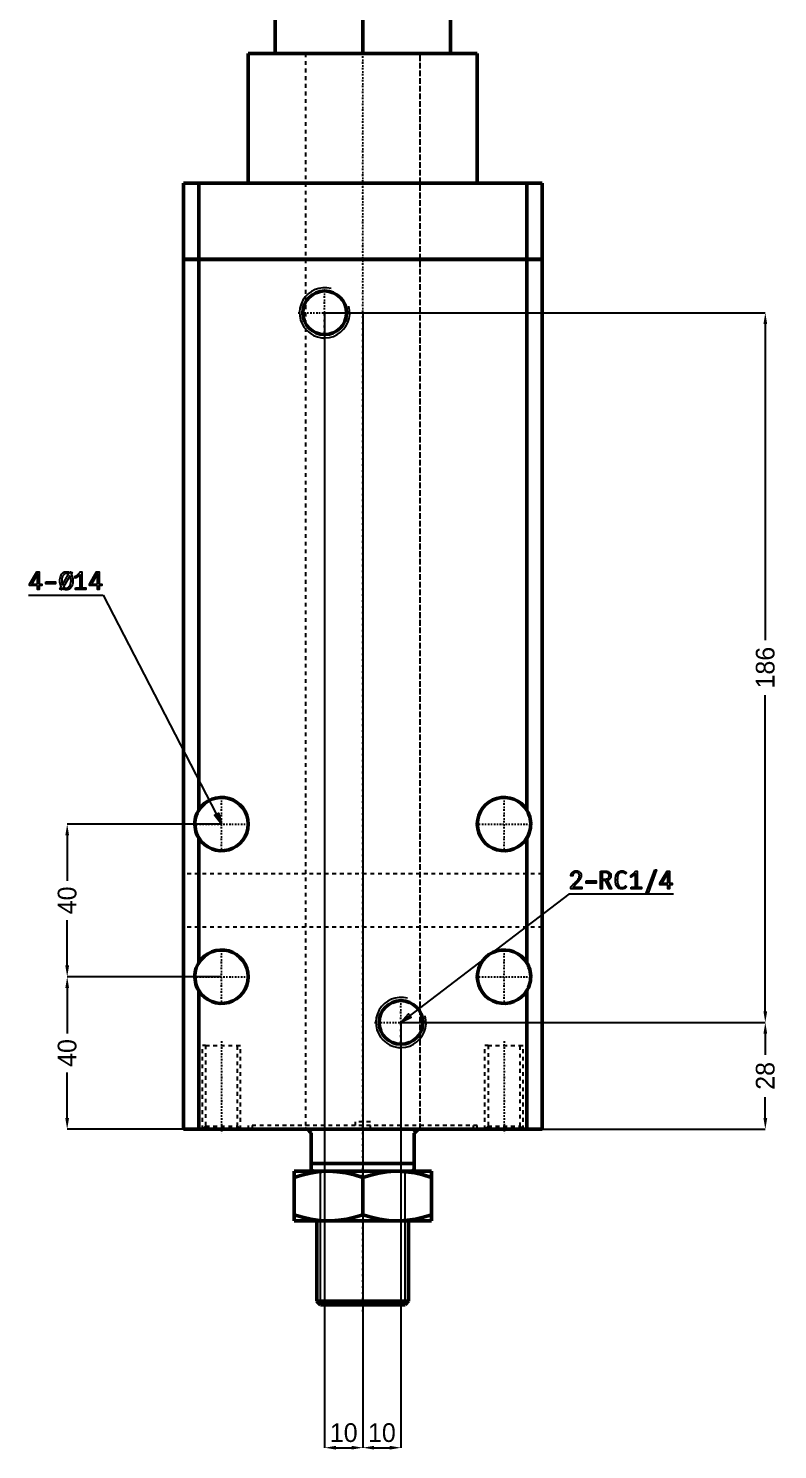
# Model space of a CAD drawing. Header units: millimetres. Extents: x -88 to 631, y -603 to 65.
# Drawn here: x -88.1 to 108.2, y -603.4 to -230.9 of the extents above; entities that cross this region are included whole.
import ezdxf

# ---------------------------------------------------------------- set-up
doc = ezdxf.new("R2010")
doc.units = ezdxf.units.MM
doc.linetypes.add('Center', pattern=[1.5, 0.45, -0.5, 0.05, -0.5])
doc.linetypes.add('Dashed', pattern=[2, 1, -1])
for name, color, linetype, lineweight in [('2d ConnectionPoints', 7, 'Continuous', 50), ('AM_0', 7, 'Continuous', 50), ('AM_5', 3, 'Continuous', 25), ('AM_7', 7, 'Center', 25), ('AM_9', 6, 'Dashed', 25)]:
    doc.layers.add(name, color=color, linetype=linetype, lineweight=lineweight)
doc.dimstyles.new('ISO-25', dxfattribs={"dimtxt": 2.5, "dimasz": 2.5, "dimexe": 1.25, "dimexo": 0.625, "dimtad": 1, "dimtxsty": 'Standard', "dimcen": 2.5, "dimadec": 0, "dimazin": 0, "dimtfac": 1, "dimtmove": 0, "dimatfit": 3, "dimfxl": 0, "dimarcsym": 0})

# ---------------------------------------------------------------- blocks, each defined once
blk = doc.blocks.new('1_JELS_A_70_EX_LA_50_150__L1rod_0_in_JELS_A_70_EX_LA_50_150__L1_4')
at = {"layer": 'AM_0'}
for p, q in [((-7, 413), (7, 413)), ((-7, 413), (-7, 409)), ((7, 409), (7, 413)), ((-8, 409), (8, 409)), ((-8, 409), (-8, 401)), ((8, 401), (8, 409)), ((-9, 401), (9, 401)), ((-9, 401), (-9, 358.5)), ((9, 358.5), (9, 401)), ((-10, 358.5), (10, 358.5)), ((-10, 358.5), (-10, 357.5)), ((10, 357.5), (10, 358.5)), ((-10.97, 356), (-12.7, 353)), ((-10.97, 356), (10.97, 356)), ((-10.5, 357.5), (10.5, 357.5)), ((-10.5, 357.5), (-10.5, 356)), ((10.5, 356), (10.5, 357.5)), ((12.7, 353), (10.97, 356)), ((23, 353), (-23, 353)), ((-23, 353), (-23, 347)), ((0, 353), (0, 282)), ((23, 353), (23, 347)), ((23, 347), (-23, 347)), ((-22, 347), (-22, 293.5)), ((22, 347), (22, 293.5)), ((23, 293.5), (-23, 293.5)), ((-23, 293.5), (-23, 282)), ((23, 293.5), (23, 282)), ((14.5, 0), (13.5, -1)), ((-13.5, -1), (-14.5, 0)), ((-13.5, -10.5), (-13.5, -1)), ((13.5, -1), (13.5, -10.5)), ((-18, -11), (18, -11)), ((-18, -24), (-18, -11)), ((-13.5, -9), (13.5, -9)), ((-13.5, -10.5), (-13, -11)), ((13, -11), (13.5, -10.5)), ((18, -11), (18, -24)), ((0, -22.39), (0, -12.61)), ((-18, -24), (18, -24)), ((-12, -24), (-12, -45.08)), ((12, -45.08), (12, -24)), ((-12, -45.08), (-11.08, -46)), ((-12, -45.08), (12, -45.08)), ((-11.08, -46), (11.08, -46)), ((11.08, -46), (12, -45.08))]:
    blk.add_line(p, q, dxfattribs=at)
for points in [[(-9, -11), (-9.64, -11.01), (-11.74, -11.16), (-13.83, -11.49), (-15.93, -11.98), (-18, -12.61)], [(0, -12.61), (-2.19, -11.95), (-4.41, -11.44), (-6.7, -11.11), (-9, -11)], [(9, -11), (8.36, -11.01), (6.26, -11.16), (4.17, -11.49), (2.07, -11.98), (0, -12.61)], [(18, -12.61), (15.81, -11.95), (13.59, -11.44), (11.3, -11.11), (9, -11)], [(-18, -22.39), (-15.81, -23.05), (-13.59, -23.56), (-11.3, -23.89), (-9, -24)], [(-9, -24), (-8.36, -23.99), (-6.26, -23.84), (-4.17, -23.51), (-2.07, -23.02), (0, -22.39)], [(0, -22.39), (2.19, -23.05), (4.41, -23.56), (6.7, -23.89), (9, -24)], [(9, -24), (9.64, -23.99), (11.74, -23.84), (13.83, -23.51), (15.93, -23.02), (18, -22.39)]]:
    blk.add_lwpolyline(points, dxfattribs=at)
at = {"layer": 'AM_5'}
for p, q in [((-12, -11), (-11.08, -11)), ((-11.08, -46), (-11.08, -11)), ((11.08, -46), (11.08, -11)), ((12, -11), (11.08, -11))]:
    blk.add_line(p, q, dxfattribs=at)
at = {"layer": 'AM_7'}
for p, q in [((0, 350), (0, 416)), ((0, -47.75), (0, 296.65))]:
    blk.add_line(p, q, dxfattribs=at)
at = {"layer": 'AM_9'}
for p, q in [((-15, 282), (-15, 0.5)), ((15, 0.5), (15, 282)), ((-14.5, 0), (-15, 0.5)), ((15, 0.5), (14.5, 0))]:
    blk.add_line(p, q, dxfattribs=at)
blk = doc.blocks.new('2_JELS_A_70_EX_LA_50_150__L1body_0_in_JELS_A_70_EX_LA_50_150__L1_4')
at = {"layer": 'AM_0'}
for p, q in [((-30, 282), (30, 282)), ((-30, 282), (-30, 248)), ((30, 248), (30, 282)), ((47, 248), (-47, 248)), ((-47, 248), (-47, 228.05)), ((-43, 248), (-43, 83.61)), ((43, 248), (43, 83.61)), ((47, 248), (47, 228.05)), ((47, 228.05), (-47, 228.05)), ((47, 228), (-47, 228)), ((-47, 228), (-47, 0)), ((47, 228), (47, 0)), ((-43, 76.39), (-43, 43.61)), ((43, 76.39), (43, 43.61)), ((-43, 36.39), (-43, 0)), ((43, 36.39), (43, 0)), ((47, 0), (-47, 0))]:
    blk.add_line(p, q, dxfattribs=at)
for points in [[(-43, 76.39), (-43.29, 76.93), (-43.53, 77.49), (-43.73, 78.07), (-43.87, 78.66), (-43.96, 79.27), (-44, 79.88), (-43.98, 80.49), (-43.91, 81.09), (-43.79, 81.69), (-43.62, 82.28), (-43.39, 82.85), (-43.12, 83.39), (-43, 83.61)], [(43, 83.61), (43.29, 83.07), (43.53, 82.51), (43.73, 81.93), (43.87, 81.34), (43.96, 80.73), (44, 80.12), (43.98, 79.51), (43.91, 78.91), (43.79, 78.31), (43.62, 77.72), (43.39, 77.15), (43.12, 76.61), (43, 76.39)], [(-43, 36.39), (-43.29, 36.93), (-43.53, 37.49), (-43.73, 38.07), (-43.87, 38.66), (-43.96, 39.27), (-44, 39.88), (-43.98, 40.49), (-43.91, 41.09), (-43.79, 41.69), (-43.62, 42.28), (-43.39, 42.85), (-43.12, 43.39), (-43, 43.61)], [(43, 43.61), (43.29, 43.07), (43.53, 42.51), (43.73, 41.93), (43.87, 41.34), (43.96, 40.73), (44, 40.12), (43.98, 39.51), (43.91, 38.91), (43.79, 38.31), (43.62, 37.72), (43.39, 37.15), (43.12, 36.61), (43, 36.39)]]:
    blk.add_lwpolyline(points, dxfattribs=at)
for centre in [(-10, 214), (10, 28)]:
    blk.add_circle(centre, 5.72, dxfattribs=at)
for centre, start, end in [((-37, 80), 211.0027, 148.9973), ((37, 80), 31.0027, 328.9973), ((-37, 40), 211.0027, 148.9973), ((37, 40), 31.0027, 328.9973)]:
    blk.add_arc(centre, 7, start, end, dxfattribs=at)
at = {"layer": 'AM_5', "linetype": 'Dashed'}
for p, q in [((-42, 0), (-42, 22)), ((-41.19, 22), (-42, 22)), ((-32.81, 22), (-32, 22)), ((-32, 0), (-32, 22)), ((32, 0), (32, 22)), ((32.81, 22), (32, 22)), ((41.19, 22), (42, 22)), ((42, 0), (42, 22))]:
    blk.add_line(p, q, dxfattribs=at)
at = {"layer": 'AM_5'}
for centre in [(-10, 214), (10, 28)]:
    blk.add_arc(centre, 6.58, 75, 15, dxfattribs=at)
at = {"layer": 'AM_7'}
for p, q in [((-10, 207.09), (-10, 220.91)), ((-16.91, 214), (-3.09, 214)), ((-37, 72.65), (-37, 87.35)), ((37, 72.65), (37, 87.35)), ((-44.35, 80), (-29.65, 80)), ((29.65, 80), (44.35, 80)), ((-37, 32.65), (-37, 47.35)), ((37, 32.65), (37, 47.35)), ((-44.35, 40), (-29.65, 40)), ((29.65, 40), (44.35, 40)), ((10, 21.09), (10, 34.91)), ((3.09, 28), (16.91, 28)), ((-37, 23.1), (-37, -1.1)), ((37, 23.1), (37, -1.1))]:
    blk.add_line(p, q, dxfattribs=at)
at = {"layer": 'AM_9'}
for p, q in [((-15, 282), (-15, 0)), ((15, 0), (15, 282)), ((47, 67), (-47, 67)), ((47, 53), (-47, 53)), ((-41.19, 22), (-32.81, 22)), ((-41.19, 22), (-41.19, 0.81)), ((-32.81, 0.81), (-32.81, 22)), ((32.81, 22), (41.19, 22)), ((32.81, 22), (32.81, 0.81)), ((41.19, 0.81), (41.19, 22)), ((-41.19, 0.81), (-42, 0)), ((-41.19, 0.81), (-32.81, 0.81)), ((-32, 0), (-32.81, 0.81)), ((30, 1), (-30, 1)), ((-30, 1), (-30, 0)), ((-29, 1), (-29, 0)), ((2, 2), (-2, 2)), ((-2, 2), (-2, 0)), ((2, 0), (2, 2)), ((29, 0), (29, 1)), ((30, 0), (30, 1)), ((32.81, 0.81), (32, 0)), ((32.81, 0.81), (41.19, 0.81)), ((42, 0), (41.19, 0.81))]:
    blk.add_line(p, q, dxfattribs=at)
blk = doc.blocks.new('*D41')
at = {"layer": 'AM_5', "color": 0, "lineweight": -2}
for p, q in [((-37.5, -479.45), (-77.95, -479.45)), ((-77.95, -482.39), (-77.95, -494.3)), ((-77.95, -516.51), (-77.95, -504.59)), ((-47.5, -519.45), (-77.95, -519.45))]:
    blk.add_line(p, q, dxfattribs=at)
at = {"layer": 'AM_5', "color": 0}
for points in [[(-77.46, -482.39), (-78.44, -482.39), (-77.95, -479.45)], [(-78.44, -516.51), (-77.46, -516.51), (-77.95, -519.45)]]:
    blk.add_solid(points, dxfattribs=at)
at = {"layer": 'Defpoints', "color": 0}
for p in [(-37.5, -479.45), (-77.95, -519.45), (-47.5, -519.45)]:
    blk.add_point(p, dxfattribs=at)
at = {"layer": 'AM_5', "color": 0, "insert": (-77.95, -499.45), "char_height": 4.9, "attachment_point": 5, "rotation": 90}
blk.add_mtext('40', dxfattribs=at)
blk = doc.blocks.new('*D42')
at = {"layer": 'AM_5', "color": 0, "lineweight": -2}
for p, q in [((-37.5, -439.45), (-77.95, -439.45)), ((-77.95, -442.39), (-77.95, -454.3)), ((-77.95, -476.51), (-77.95, -464.59)), ((-37.5, -479.45), (-77.95, -479.45))]:
    blk.add_line(p, q, dxfattribs=at)
at = {"layer": 'AM_5', "color": 0}
for points in [[(-77.46, -442.39), (-78.44, -442.39), (-77.95, -439.45)], [(-78.44, -476.51), (-77.46, -476.51), (-77.95, -479.45)]]:
    blk.add_solid(points, dxfattribs=at)
at = {"layer": 'Defpoints', "color": 0}
for p in [(-37.5, -439.45), (-77.95, -479.45), (-37.5, -479.45)]:
    blk.add_point(p, dxfattribs=at)
at = {"layer": 'AM_5', "color": 0, "insert": (-77.95, -459.45), "char_height": 4.9, "attachment_point": 5, "rotation": 90}
blk.add_mtext('40', dxfattribs=at)
blk = doc.blocks.new('*D43')
at = {"layer": 'AM_5', "color": 0, "lineweight": -2}
for p, q in [((-10.5, -305.45), (-10.5, -602.9)), ((-0.5, -305.45), (-0.5, -602.9)), ((-7.56, -602.9), (-3.44, -602.9))]:
    blk.add_line(p, q, dxfattribs=at)
at = {"layer": 'AM_5', "color": 0}
for points in [[(-7.56, -602.41), (-7.56, -603.39), (-10.5, -602.9)], [(-3.44, -603.39), (-3.44, -602.41), (-0.5, -602.9)]]:
    blk.add_solid(points, dxfattribs=at)
at = {"layer": 'Defpoints', "color": 0}
for p in [(-10.5, -305.45), (-0.5, -305.45), (-0.5, -602.9)]:
    blk.add_point(p, dxfattribs=at)
at = {"layer": 'AM_5', "color": 0, "insert": (-5.5, -598.98), "char_height": 4.9, "attachment_point": 5}
blk.add_mtext('10', dxfattribs=at)
blk = doc.blocks.new('*D44')
at = {"layer": 'AM_5', "color": 0, "lineweight": -2}
for p, q in [((-0.5, -491.45), (-0.5, -602.9)), ((9.5, -491.45), (9.5, -602.9)), ((2.44, -602.9), (6.56, -602.9))]:
    blk.add_line(p, q, dxfattribs=at)
at = {"layer": 'AM_5', "color": 0}
for points in [[(2.44, -602.41), (2.44, -603.39), (-0.5, -602.9)], [(6.56, -603.39), (6.56, -602.41), (9.5, -602.9)]]:
    blk.add_solid(points, dxfattribs=at)
at = {"layer": 'Defpoints', "color": 0}
for p in [(-0.5, -491.45), (9.5, -491.45), (9.5, -602.9)]:
    blk.add_point(p, dxfattribs=at)
at = {"layer": 'AM_5', "color": 0, "insert": (4.5, -598.98), "char_height": 4.9, "attachment_point": 5}
blk.add_mtext('10', dxfattribs=at)
blk = doc.blocks.new('*D45')
at = {"layer": 'AM_5', "color": 0, "lineweight": -2}
for p, q in [((9.5, -491.45), (104.95, -491.45)), ((104.95, -494.39), (104.95, -499.9)), ((104.95, -516.51), (104.95, -511)), ((36.5, -519.45), (104.95, -519.45))]:
    blk.add_line(p, q, dxfattribs=at)
at = {"layer": 'AM_5', "color": 0}
for points in [[(105.44, -494.39), (104.46, -494.39), (104.95, -491.45)], [(104.46, -516.51), (105.44, -516.51), (104.95, -519.45)]]:
    blk.add_solid(points, dxfattribs=at)
at = {"layer": 'Defpoints', "color": 0}
for p in [(9.5, -491.45), (36.5, -519.45), (104.95, -519.45)]:
    blk.add_point(p, dxfattribs=at)
at = {"layer": 'AM_5', "color": 0, "insert": (104.95, -505.45), "char_height": 4.9, "attachment_point": 5, "rotation": 90}
blk.add_mtext('28', dxfattribs=at)
blk = doc.blocks.new('*D46')
at = {"layer": 'AM_5', "color": 0, "lineweight": -2}
for p, q in [((-10.5, -305.45), (104.95, -305.45)), ((104.95, -308.39), (104.95, -391.26)), ((104.95, -488.51), (104.95, -405.64)), ((9.5, -491.45), (104.95, -491.45))]:
    blk.add_line(p, q, dxfattribs=at)
at = {"layer": 'AM_5', "color": 0}
for points in [[(105.44, -308.39), (104.46, -308.39), (104.95, -305.45)], [(104.46, -488.51), (105.44, -488.51), (104.95, -491.45)]]:
    blk.add_solid(points, dxfattribs=at)
at = {"layer": 'Defpoints', "color": 0}
for p in [(-10.5, -305.45), (9.5, -491.45), (104.95, -491.45)]:
    blk.add_point(p, dxfattribs=at)
at = {"layer": 'AM_5', "color": 0, "insert": (104.95, -398.45), "char_height": 4.9, "attachment_point": 5, "rotation": 90}
blk.add_mtext('186', dxfattribs=at)

msp = doc.modelspace()

# ---------------------------------------------------------------- linework, layer by layer
at = {"layer": '2d ConnectionPoints'}
msp.add_point((-0.504, -519.449), dxfattribs=at)
at = {"layer": 'AM_5'}
for p, q in [((-88.104, -379.449), (-68.504, -379.449)), ((-68.504, -379.449), (-37.504, -439.449)), ((53.496, -457.849), (9.496, -491.449)), ((80.936, -457.849), (53.496, -457.849))]:
    msp.add_line(p, q, dxfattribs=at)
for points in [[(-85.728, -376.96), (-87.792, -376.96), (-87.792, -376.545), (-85.913, -373.36), (-85.282, -373.36), (-85.282, -376.53), (-84.594, -376.53), (-84.594, -376.96), (-85.282, -376.96), (-85.282, -377.979), (-85.728, -377.979), (-85.728, -376.96)], [(-85.722, -376.53), (-85.722, -373.896), (-87.244, -376.53), (-85.722, -376.53)], [(-83.547, -375.928), (-80.999, -375.928), (-80.999, -376.501), (-83.547, -376.501), (-83.547, -375.928)], [(-79.506, -377.221), (-79.506, -377.221), (-79.573, -377.089), (-79.659, -376.877), (-79.659, -376.877), (-79.73, -376.65), (-79.769, -376.49), (-79.769, -376.49), (-79.8, -376.324), (-79.835, -376.069), (-79.835, -376.069), (-79.853, -375.805), (-79.856, -375.625), (-79.856, -375.625), (-79.848, -375.353), (-79.806, -374.971), (-79.806, -374.971), (-79.728, -374.619), (-79.656, -374.402), (-79.656, -374.402), (-79.568, -374.201), (-79.41, -373.935), (-79.41, -373.935), (-79.22, -373.712), (-79.074, -373.587), (-79.074, -373.587), (-78.916, -373.482), (-78.657, -373.369), (-78.657, -373.369), (-78.371, -373.308), (-78.165, -373.297), (-78.165, -373.297), (-77.956, -373.309), (-77.663, -373.373), (-77.663, -373.373), (-77.396, -373.492), (-77.232, -373.603), (-77.057, -373.294), (-76.636, -373.536), (-76.888, -373.975), (-76.888, -373.975), (-76.809, -374.102), (-76.706, -374.31), (-76.706, -374.31), (-76.621, -374.539), (-76.574, -374.703), (-76.574, -374.703), (-76.536, -374.875), (-76.494, -375.146), (-76.494, -375.146), (-76.472, -375.432), (-76.468, -375.631), (-76.468, -375.631), (-76.475, -375.894), (-76.514, -376.27), (-76.514, -376.27), (-76.587, -376.624), (-76.654, -376.848), (-76.654, -376.848), (-76.736, -377.058), (-76.889, -377.341), (-76.889, -377.341), (-77.076, -377.583), (-77.221, -377.722), (-77.221, -377.722), (-77.38, -377.84), (-77.646, -377.967), (-77.646, -377.967), (-77.943, -378.036), (-78.159, -378.049), (-78.159, -378.049), (-78.398, -378.032), (-78.727, -377.945), (-78.727, -377.945), (-79.021, -377.784), (-79.197, -377.635), (-79.449, -378.068), (-79.856, -377.839), (-79.506, -377.221)], [(-79.379, -375.673), (-79.379, -375.673), (-79.371, -375.907), (-79.331, -376.241), (-79.331, -376.241), (-79.256, -376.551), (-79.188, -376.746), (-77.582, -373.972), (-77.582, -373.972), (-77.69, -373.894), (-77.858, -373.81), (-77.858, -373.81), (-78.034, -373.764), (-78.156, -373.755), (-78.156, -373.755), (-78.285, -373.765), (-78.472, -373.816), (-78.472, -373.816), (-78.65, -373.91), (-78.764, -373.997), (-78.764, -373.997), (-78.872, -374.102), (-79.016, -374.289), (-79.016, -374.289), (-79.14, -374.51), (-79.211, -374.677), (-79.211, -374.677), (-79.272, -374.857), (-79.337, -375.145), (-79.337, -375.145), (-79.372, -375.455), (-79.379, -375.673)], [(-78.181, -377.59), (-78.181, -377.59), (-78.041, -377.58), (-77.843, -377.525), (-77.843, -377.525), (-77.658, -377.424), (-77.543, -377.331), (-77.543, -377.331), (-77.435, -377.219), (-77.292, -377.025), (-77.292, -377.025), (-77.171, -376.798), (-77.103, -376.628), (-77.103, -376.628), (-77.046, -376.448), (-76.985, -376.164), (-76.985, -376.164), (-76.952, -375.865), (-76.945, -375.657), (-76.945, -375.657), (-76.948, -375.511), (-76.964, -375.299), (-76.964, -375.299), (-76.994, -375.096), (-77.022, -374.966), (-77.022, -374.966), (-77.055, -374.84), (-77.114, -374.662), (-77.114, -374.662), (-77.185, -374.498), (-77.238, -374.396), (-78.891, -377.246), (-78.891, -377.246), (-78.766, -377.37), (-78.563, -377.504), (-78.563, -377.504), (-78.34, -377.576), (-78.181, -377.59)], [(-75.748, -377.571), (-74.576, -377.571), (-74.576, -374.125), (-74.576, -374.125), (-74.639, -374.188), (-74.746, -374.287), (-74.746, -374.287), (-74.867, -374.391), (-74.955, -374.462), (-74.955, -374.462), (-75.047, -374.534), (-75.186, -374.634), (-75.186, -374.634), (-75.326, -374.729), (-75.42, -374.787), (-75.42, -374.787), (-75.512, -374.841), (-75.639, -374.905), (-75.639, -374.905), (-75.755, -374.951), (-75.825, -374.972), (-75.825, -374.488), (-75.825, -374.488), (-75.738, -374.447), (-75.601, -374.368), (-75.601, -374.368), (-75.456, -374.27), (-75.355, -374.193), (-75.355, -374.193), (-75.254, -374.111), (-75.106, -373.984), (-75.106, -373.984), (-74.964, -373.852), (-74.873, -373.762), (-74.873, -373.762), (-74.786, -373.672), (-74.67, -373.547), (-74.67, -373.547), (-74.57, -373.432), (-74.513, -373.36), (-74.105, -373.36), (-74.105, -377.571), (-73.041, -377.571), (-73.041, -377.979), (-75.748, -377.979), (-75.748, -377.571)], [(-70.048, -376.96), (-72.112, -376.96), (-72.112, -376.545), (-70.233, -373.36), (-69.602, -373.36), (-69.602, -376.53), (-68.914, -376.53), (-68.914, -376.96), (-69.602, -376.96), (-69.602, -377.979), (-70.048, -377.979), (-70.048, -376.96)], [(-70.042, -376.53), (-70.042, -373.896), (-71.564, -376.53), (-70.042, -376.53)], [(-37.504, -439.449), (-39.376, -437.107), (-38.331, -436.567), (-37.504, -439.449)], [(54.13, -455.78), (54.13, -455.78), (54.34, -455.588), (54.639, -455.308), (54.639, -455.308), (54.919, -455.037), (55.095, -454.861), (55.095, -454.861), (55.264, -454.684), (55.506, -454.405), (55.506, -454.405), (55.734, -454.111), (55.878, -453.907), (55.878, -453.907), (56.006, -453.704), (56.143, -453.414), (56.143, -453.414), (56.218, -453.142), (56.232, -452.971), (56.232, -452.971), (56.227, -452.875), (56.205, -452.739), (56.205, -452.739), (56.163, -452.613), (56.124, -452.534), (56.124, -452.534), (56.077, -452.461), (55.995, -452.365), (55.995, -452.365), (55.898, -452.284), (55.826, -452.238), (55.826, -452.238), (55.748, -452.2), (55.625, -452.159), (55.625, -452.159), (55.493, -452.137), (55.401, -452.133), (55.401, -452.133), (55.298, -452.137), (55.154, -452.16), (55.154, -452.16), (55.019, -452.202), (54.936, -452.241), (54.936, -452.241), (54.858, -452.289), (54.754, -452.374), (54.754, -452.374), (54.666, -452.477), (54.617, -452.555), (54.617, -452.555), (54.576, -452.64), (54.531, -452.779), (54.531, -452.779), (54.507, -452.932), (54.502, -453.041), (54.025, -453.041), (54.025, -453.041), (54.032, -452.877), (54.071, -452.65), (54.071, -452.65), (54.143, -452.444), (54.209, -452.318), (54.209, -452.318), (54.288, -452.203), (54.426, -452.052), (54.426, -452.052), (54.587, -451.928), (54.708, -451.859), (54.708, -451.859), (54.836, -451.803), (55.038, -451.742), (55.038, -451.742), (55.252, -451.709), (55.401, -451.703), (55.401, -451.703), (55.54, -451.709), (55.742, -451.74), (55.742, -451.74), (55.936, -451.797), (56.06, -451.85), (56.06, -451.85), (56.177, -451.914), (56.335, -452.03), (56.335, -452.03), (56.471, -452.172), (56.549, -452.28), (56.549, -452.28), (56.615, -452.397), (56.686, -452.589), (56.686, -452.589), (56.725, -452.798), (56.732, -452.948), (56.732, -452.948), (56.721, -453.118), (56.664, -453.379), (56.664, -453.379), (56.559, -453.648), (56.461, -453.831), (56.461, -453.831), (56.349, -454.013), (56.168, -454.276), (56.168, -454.276), (55.97, -454.528), (55.829, -454.689), (55.829, -454.689), (55.677, -454.853), (55.422, -455.119), (55.422, -455.119), (55.135, -455.408), (54.926, -455.614), (54.588, -455.946), (56.869, -455.949), (56.869, -456.379), (53.961, -456.379), (53.961, -455.933), (54.13, -455.78)], [(58.053, -454.328), (60.601, -454.328), (60.601, -454.901), (58.053, -454.901), (58.053, -454.328)], [(61.744, -451.76), (63.088, -451.76), (63.088, -451.76), (63.226, -451.766), (63.429, -451.794), (63.429, -451.794), (63.629, -451.846), (63.76, -451.894), (63.76, -451.894), (63.885, -451.954), (64.056, -452.065), (64.056, -452.065), (64.207, -452.203), (64.296, -452.31), (64.296, -452.31), (64.373, -452.428), (64.455, -452.627), (64.455, -452.627), (64.5, -452.852), (64.508, -453.015), (64.508, -453.015), (64.498, -453.196), (64.443, -453.441), (64.443, -453.441), (64.341, -453.655), (64.247, -453.781), (64.247, -453.781), (64.136, -453.893), (63.946, -454.035), (63.946, -454.035), (63.727, -454.145), (63.565, -454.2), (64.623, -456.411), (64.107, -456.411), (63.075, -454.277), (63.005, -454.277), (62.215, -454.277), (62.215, -456.379), (61.744, -456.379), (61.744, -451.76)], [(62.865, -453.863), (62.865, -453.863), (63, -453.86), (63.186, -453.848), (63.186, -453.848), (63.355, -453.825), (63.457, -453.804), (63.457, -453.804), (63.552, -453.775), (63.68, -453.713), (63.68, -453.713), (63.793, -453.628), (63.86, -453.558), (63.86, -453.558), (63.917, -453.477), (63.978, -453.328), (63.978, -453.328), (64.011, -453.147), (64.018, -453.009), (64.018, -453.009), (64.006, -452.833), (63.945, -452.61), (63.945, -452.61), (63.831, -452.438), (63.726, -452.351), (63.726, -452.351), (63.604, -452.283), (63.399, -452.209), (63.399, -452.209), (63.167, -452.169), (62.998, -452.162), (62.215, -452.162), (62.215, -453.863), (62.865, -453.863)], [(67.345, -456.487), (67.345, -456.487), (67.034, -456.463), (66.629, -456.338), (66.629, -456.338), (66.299, -456.106), (66.119, -455.891), (66.119, -455.891), (65.972, -455.631), (65.813, -455.154), (65.813, -455.154), (65.728, -454.576), (65.711, -454.133), (65.711, -454.133), (65.729, -453.667), (65.821, -453.061), (65.821, -453.061), (65.992, -452.569), (66.149, -452.304), (66.149, -452.304), (66.34, -452.087), (66.682, -451.853), (66.682, -451.853), (67.092, -451.727), (67.403, -451.703), (67.403, -451.703), (67.7, -451.726), (68.094, -451.844), (68.094, -451.844), (68.423, -452.064), (68.607, -452.267), (68.301, -452.515), (68.301, -452.515), (68.215, -452.425), (68.084, -452.312), (68.084, -452.312), (67.95, -452.228), (67.86, -452.187), (67.86, -452.187), (67.77, -452.156), (67.639, -452.123), (67.639, -452.123), (67.515, -452.105), (67.434, -452.101), (67.434, -452.101), (67.254, -452.11), (67.012, -452.158), (67.012, -452.158), (66.806, -452.246), (66.688, -452.327), (66.688, -452.327), (66.584, -452.426), (66.452, -452.605), (66.452, -452.605), (66.349, -452.821), (66.296, -452.985), (66.296, -452.985), (66.254, -453.167), (66.209, -453.473), (66.209, -453.473), (66.184, -453.819), (66.18, -454.073), (66.18, -454.073), (66.191, -454.447), (66.25, -454.937), (66.25, -454.937), (66.361, -455.344), (66.463, -455.568), (66.463, -455.568), (66.59, -455.753), (66.832, -455.954), (66.832, -455.954), (67.135, -456.062), (67.371, -456.083), (67.371, -456.083), (67.618, -456.064), (67.939, -455.965), (67.939, -455.965), (68.199, -455.783), (68.339, -455.614), (68.622, -455.869), (68.622, -455.869), (68.449, -456.092), (68.112, -456.333), (68.112, -456.333), (67.683, -456.462), (67.345, -456.487)], [(69.772, -455.971), (70.944, -455.971), (70.944, -452.525), (70.944, -452.525), (70.881, -452.588), (70.774, -452.687), (70.774, -452.687), (70.653, -452.791), (70.565, -452.862), (70.565, -452.862), (70.473, -452.934), (70.334, -453.034), (70.334, -453.034), (70.194, -453.129), (70.1, -453.187), (70.1, -453.187), (70.008, -453.241), (69.881, -453.305), (69.881, -453.305), (69.765, -453.351), (69.695, -453.372), (69.695, -452.888), (69.695, -452.888), (69.782, -452.847), (69.919, -452.768), (69.919, -452.768), (70.064, -452.67), (70.165, -452.593), (70.165, -452.593), (70.266, -452.511), (70.414, -452.384), (70.414, -452.384), (70.556, -452.252), (70.647, -452.162), (70.647, -452.162), (70.734, -452.072), (70.85, -451.947), (70.85, -451.947), (70.95, -451.832), (71.007, -451.76), (71.415, -451.76), (71.415, -455.971), (72.479, -455.971), (72.479, -456.379), (69.772, -456.379), (69.772, -455.971)], [(75.969, -451.442), (76.453, -451.442), (74.217, -457.589), (73.733, -457.589), (75.969, -451.442)], [(79.392, -455.36), (77.328, -455.36), (77.328, -454.945), (79.207, -451.76), (79.838, -451.76), (79.838, -454.93), (80.526, -454.93), (80.526, -455.36), (79.838, -455.36), (79.838, -456.379), (79.392, -456.379), (79.392, -455.36)], [(79.398, -454.93), (79.398, -452.296), (77.876, -454.93), (79.398, -454.93)], [(9.496, -491.449), (11.476, -489.197), (12.189, -490.132), (9.496, -491.449)]]:
    msp.add_lwpolyline(points, dxfattribs=at)

# ---------------------------------------------------------------- block references
for name in ['1_JELS_A_70_EX_LA_50_150__L1rod_0_in_JELS_A_70_EX_LA_50_150__L1_4', '2_JELS_A_70_EX_LA_50_150__L1body_0_in_JELS_A_70_EX_LA_50_150__L1_4']:
    msp.add_blockref(name, (-0.504, -519.449))

# ---------------------------------------------------------------- dimensions: what is measured, and where the dimension line sits
for base, p1, p2, picture, middle in [((-0.504, -602.899), (-10.504, -305.449), (-0.504, -305.449), '*D43', (-5.504, -602.899)), ((9.496, -602.899), (-0.504, -491.449), (9.496, -491.449), '*D44', (4.496, -602.899))]:
    dim = msp.add_linear_dim(base=base, p1=p1, p2=p2, text='10', dimstyle='ISO-25', override={"dimtxt": 4.9, "dimasz": 2.94, "dimexe": 0, "dimexo": 0, "dimgap": 1.47}, dxfattribs=at)
    dim.commit()
    dim.dimension.update_dxf_attribs({"geometry": picture, "text_midpoint": middle, "dimtype": 160})
for base, p1, p2, text, picture, middle in [((104.946, -491.449), (-10.504, -305.449), (9.496, -491.449), '186', '*D46', (104.946, -398.449)), ((-77.954, -479.449), (-37.504, -439.449), (-37.504, -479.449), '40', '*D42', (-77.954, -459.449)), ((-77.954, -519.449), (-37.504, -479.449), (-47.504, -519.449), '40', '*D41', (-77.954, -499.449)), ((104.946, -519.449), (9.496, -491.449), (36.496, -519.449), '28', '*D45', (104.946, -505.449))]:
    dim = msp.add_linear_dim(base=base, p1=p1, p2=p2, angle=90, text=text, dimstyle='ISO-25', override={"dimtxt": 4.9, "dimasz": 2.94, "dimexe": 0, "dimexo": 0, "dimgap": 1.47}, dxfattribs=at)
    dim.commit()
    dim.dimension.update_dxf_attribs({"geometry": picture, "text_midpoint": middle, "dimtype": 160, "text_rotation": 90})

doc.saveas('drawing.dxf')
